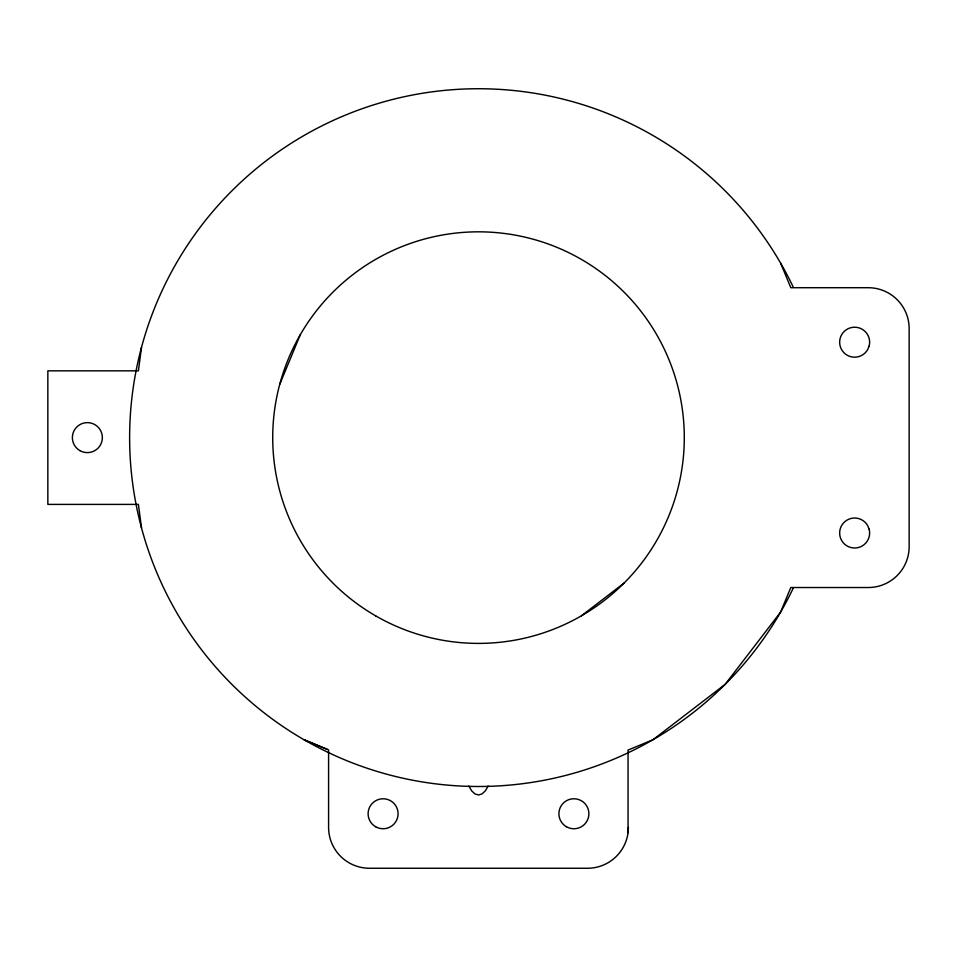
<?xml version="1.0" encoding="UTF-8"?>
<svg xmlns="http://www.w3.org/2000/svg" width="957" height="957" viewBox="0 0 957 957"><rect width="100%" height="100%" fill="white"/><g stroke="black" fill="none" stroke-linecap="round" stroke-linejoin="round"><path stroke-width="1.44" d="M327.222 749.355L304.063 739.761L328.586 749.917L328.586 827.386A40.888 40.888 0 0 0 369.474 868.262L587.526 868.262A40.888 40.888 0 0 0 628.055 832.722L628.414 827.386M141.504 347.319L138.406 370.838L47.85 370.838L47.85 504.399L138.406 504.399L141.504 527.917M279.731 384.355L300.283 334.723M488.142 786.032L485.319 790.877L482.029 793.927L478.5 794.968L474.971 793.927L471.681 790.877L468.858 786.032M581.389 615.829L624.012 583.124M780.637 263.175L790.805 287.71L868.262 287.71A40.888 40.888 0 0 1 909.15 328.586L909.15 546.638A40.888 40.888 0 0 1 868.262 587.526L790.805 587.526L780.637 612.061L725.191 684.315L652.937 739.761L628.055 750.061L628.055 832.722M793.162 588.304A348.886 348.886 0 0 1 261.177 710.537A348.886 348.886 0 0 1 261.177 164.688A348.886 348.886 0 0 1 793.162 286.933M869.123 346.099L867.616 349.712A14.989 14.989 0 0 1 842.363 350.812A14.989 14.989 0 0 1 852.029 327.45A14.989 14.989 0 0 1 869.123 346.099M869.123 529.137L867.616 525.513A14.989 14.989 0 0 0 842.363 524.412A14.989 14.989 0 0 0 852.029 547.775A14.989 14.989 0 0 0 869.123 529.137M375.611 615.829A205.791 205.791 0 0 0 684.291 437.612A205.791 205.791 0 0 0 375.611 259.395A205.791 205.791 0 0 0 375.611 615.829M566.4 826.74A14.989 14.989 0 0 0 588.89 813.749A14.989 14.989 0 0 0 566.4 800.77A14.989 14.989 0 0 0 566.4 826.74M375.611 826.74A14.989 14.989 0 0 0 398.088 813.749A14.989 14.989 0 0 0 375.611 800.77A14.989 14.989 0 0 0 375.611 826.74M79.874 450.603A14.989 14.989 0 0 0 102.363 437.612A14.989 14.989 0 0 0 79.874 424.633A14.989 14.989 0 0 0 79.874 450.603"/></g></svg>
